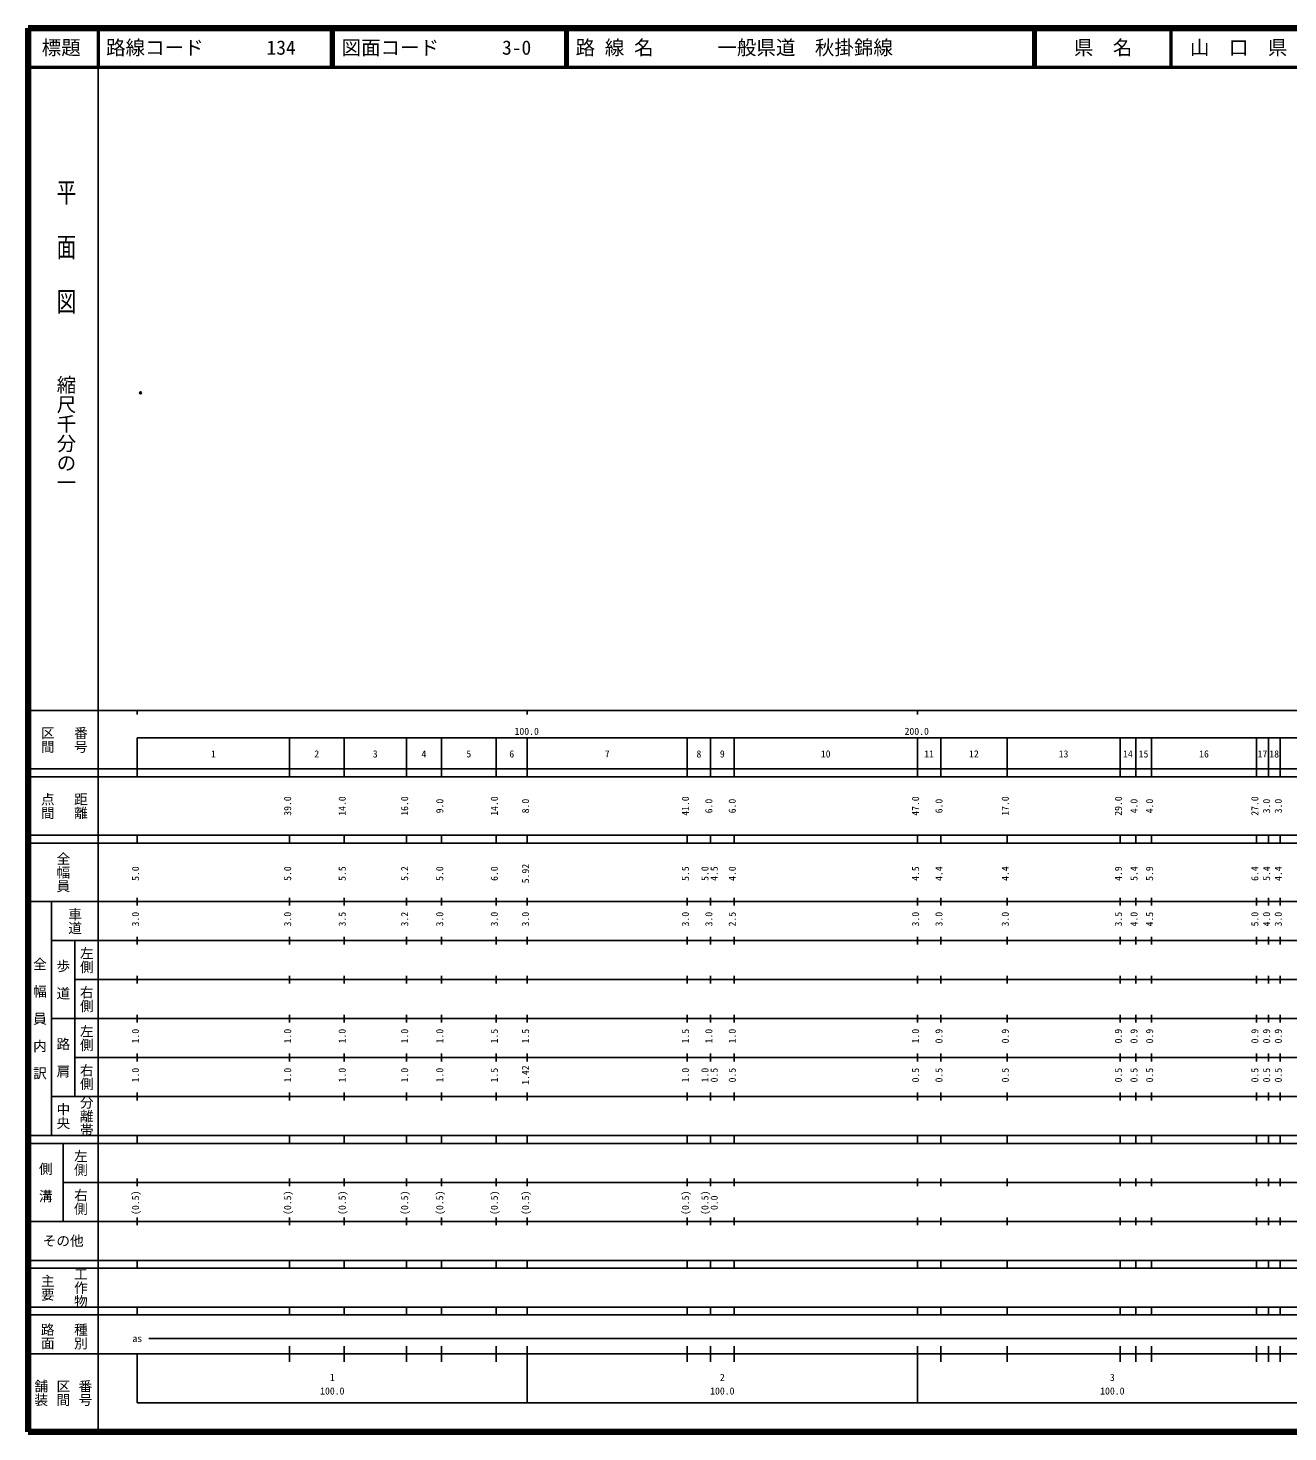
# Model space of a CAD drawing. Units: millimetres on the paper. Extents: x 40 to 680, y 20 to 380.
# Drawn here: x 40 to 363, y 20 to 380 of the extents above; entities that cross this region are included whole.
import ezdxf
from ezdxf.enums import TextEntityAlignment as Align

# ---------------------------------------------------------------- set-up
doc = ezdxf.new("R2010")
doc.units = ezdxf.units.MM
doc.header["$PDMODE"] = 32
doc.header["$PDSIZE"] = 0.5
doc.layers.add('M-OTRS', color=6, linetype='Continuous')
doc.layers.add('M-TTL-TXT', color=7, linetype='Continuous')
for name, color, linetype, lineweight in [('M-TTL', 2, 'Continuous', 140), ('M-TTL-BAND', 7, 'Continuous', 25), ('M-TTL-LINE', 7, 'Continuous', 50)]:
    doc.layers.add(name, color=color, linetype=linetype, lineweight=lineweight)
doc.styles.add('@ＭＳ ゴシック', font='')
doc.styles.add('ＭＳ ゴシック', font='')
doc.styles.get('@ＭＳ ゴシック').set_extended_font_data('@MS Gothic')
doc.styles.get('ＭＳ ゴシック').set_extended_font_data('MS Gothic')

msp = doc.modelspace()

# ---------------------------------------------------------------- linework, layer by layer
at = {"layer": 'M-OTRS'}
msp.add_point((68.846, 286.44), dxfattribs=at)
at = {"layer": 'M-TTL'}
for p, q in [((40, 380), (40, 20)), ((680, 380), (40, 380)), ((40, 20), (680, 20))]:
    msp.add_line(p, q, dxfattribs=at)
at = {"layer": 'M-TTL-BAND'}
for p, q in [((58, 370), (58, 20)), ((40, 205), (579, 205)), ((68, 205), (68, 204)), ((168, 205), (168, 204)), ((268, 205), (268, 204)), ((68, 198), (579, 198)), ((68, 198), (68, 188)), ((107, 188), (107, 198)), ((121, 188), (121, 198)), ((137, 188), (137, 198)), ((146, 188), (146, 198)), ((160, 188), (160, 198)), ((168, 188), (168, 198)), ((209, 188), (209, 198)), ((215, 188), (215, 198)), ((221, 188), (221, 198)), ((268, 188), (268, 198)), ((274, 188), (274, 198)), ((291, 188), (291, 198)), ((320, 188), (320, 198)), ((324, 188), (324, 198)), ((328, 188), (328, 198)), ((355, 188), (355, 198)), ((358, 188), (358, 198)), ((361, 188), (361, 198)), ((40, 190), (579, 190)), ((40, 188), (579, 188)), ((40, 173), (579, 173)), ((68, 171), (68, 173)), ((107, 171), (107, 173)), ((121, 171), (121, 173)), ((137, 171), (137, 173)), ((146, 171), (146, 173)), ((160, 171), (160, 173)), ((168, 171), (168, 173)), ((209, 171), (209, 173)), ((215, 171), (215, 173)), ((221, 171), (221, 173)), ((268, 171), (268, 173)), ((274, 171), (274, 173)), ((291, 171), (291, 173)), ((320, 171), (320, 173)), ((324, 171), (324, 173)), ((328, 171), (328, 173)), ((355, 171), (355, 173)), ((358, 171), (358, 173)), ((361, 171), (361, 173)), ((40, 171), (579, 171)), ((40, 156), (579, 156)), ((46, 96), (46, 156)), ((68, 155), (68, 157)), ((107, 155), (107, 157)), ((121, 155), (121, 157)), ((137, 155), (137, 157)), ((146, 155), (146, 157)), ((160, 155), (160, 157)), ((168, 155), (168, 157)), ((209, 155), (209, 157)), ((215, 155), (215, 157)), ((221, 155), (221, 157)), ((268, 155), (268, 157)), ((274, 155), (274, 157)), ((291, 155), (291, 157)), ((320, 155), (320, 157)), ((324, 155), (324, 157)), ((328, 155), (328, 157)), ((355, 155), (355, 157)), ((358, 155), (358, 157)), ((361, 155), (361, 157)), ((46, 146), (579, 146)), ((52, 146), (52, 106)), ((68, 145), (68, 147)), ((107, 145), (107, 147)), ((121, 145), (121, 147)), ((137, 145), (137, 147)), ((146, 145), (146, 147)), ((160, 145), (160, 147)), ((168, 145), (168, 147)), ((209, 145), (209, 147)), ((215, 145), (215, 147)), ((221, 145), (221, 147)), ((268, 145), (268, 147)), ((274, 145), (274, 147)), ((291, 145), (291, 147)), ((320, 145), (320, 147)), ((324, 145), (324, 147)), ((328, 145), (328, 147)), ((355, 145), (355, 147)), ((358, 145), (358, 147)), ((361, 145), (361, 147)), ((68, 135), (68, 137)), ((107, 135), (107, 137)), ((121, 135), (121, 137)), ((137, 135), (137, 137)), ((146, 135), (146, 137)), ((160, 135), (160, 137)), ((168, 135), (168, 137)), ((209, 135), (209, 137)), ((215, 135), (215, 137)), ((221, 135), (221, 137)), ((268, 135), (268, 137)), ((274, 135), (274, 137)), ((291, 135), (291, 137)), ((320, 135), (320, 137)), ((324, 135), (324, 137)), ((328, 135), (328, 137)), ((355, 135), (355, 137)), ((358, 135), (358, 137)), ((361, 135), (361, 137)), ((52, 136), (579, 136)), ((46, 126), (579, 126)), ((68, 125), (68, 127)), ((107, 125), (107, 127)), ((121, 125), (121, 127)), ((137, 125), (137, 127)), ((146, 125), (146, 127)), ((160, 125), (160, 127)), ((168, 125), (168, 127)), ((209, 125), (209, 127)), ((215, 125), (215, 127)), ((221, 125), (221, 127)), ((268, 125), (268, 127)), ((274, 125), (274, 127)), ((291, 125), (291, 127)), ((320, 125), (320, 127)), ((324, 125), (324, 127)), ((328, 125), (328, 127)), ((355, 125), (355, 127)), ((358, 125), (358, 127)), ((361, 125), (361, 127)), ((52, 116), (579, 116)), ((68, 115), (68, 117)), ((107, 115), (107, 117)), ((121, 115), (121, 117)), ((137, 115), (137, 117)), ((146, 115), (146, 117)), ((160, 115), (160, 117)), ((168, 115), (168, 117)), ((209, 115), (209, 117)), ((215, 115), (215, 117)), ((221, 115), (221, 117)), ((268, 115), (268, 117)), ((274, 115), (274, 117)), ((291, 115), (291, 117)), ((320, 115), (320, 117)), ((324, 115), (324, 117)), ((328, 115), (328, 117)), ((355, 115), (355, 117)), ((358, 115), (358, 117)), ((361, 115), (361, 117)), ((46, 106), (579, 106)), ((68, 105), (68, 107)), ((107, 105), (107, 107)), ((121, 105), (121, 107)), ((137, 105), (137, 107)), ((146, 105), (146, 107)), ((160, 105), (160, 107)), ((168, 105), (168, 107)), ((209, 105), (209, 107)), ((215, 105), (215, 107)), ((221, 105), (221, 107)), ((268, 105), (268, 107)), ((274, 105), (274, 107)), ((291, 105), (291, 107)), ((320, 105), (320, 107)), ((324, 105), (324, 107)), ((328, 105), (328, 107)), ((355, 105), (355, 107)), ((358, 105), (358, 107)), ((361, 105), (361, 107)), ((40, 96), (579, 96)), ((40, 94), (579, 94)), ((49, 94), (49, 74)), ((68, 94), (68, 96)), ((107, 94), (107, 96)), ((121, 94), (121, 96)), ((137, 94), (137, 96)), ((146, 94), (146, 96)), ((160, 94), (160, 96)), ((168, 94), (168, 96)), ((209, 94), (209, 96)), ((215, 94), (215, 96)), ((221, 94), (221, 96)), ((268, 94), (268, 96)), ((274, 94), (274, 96)), ((291, 94), (291, 96)), ((320, 94), (320, 96)), ((324, 94), (324, 96)), ((328, 94), (328, 96)), ((355, 94), (355, 96)), ((358, 94), (358, 96)), ((361, 94), (361, 96)), ((49, 84), (579, 84)), ((68, 83), (68, 85)), ((107, 83), (107, 85)), ((121, 83), (121, 85)), ((137, 83), (137, 85)), ((146, 83), (146, 85)), ((160, 83), (160, 85)), ((168, 83), (168, 85)), ((209, 83), (209, 85)), ((215, 83), (215, 85)), ((221, 83), (221, 85)), ((268, 83), (268, 85)), ((274, 83), (274, 85)), ((291, 83), (291, 85)), ((320, 83), (320, 85)), ((324, 83), (324, 85)), ((328, 83), (328, 85)), ((355, 83), (355, 85)), ((358, 83), (358, 85)), ((361, 83), (361, 85)), ((40, 74), (579, 74)), ((68, 73), (68, 75)), ((107, 73), (107, 75)), ((121, 73), (121, 75)), ((137, 73), (137, 75)), ((146, 73), (146, 75)), ((160, 73), (160, 75)), ((168, 73), (168, 75)), ((209, 73), (209, 75)), ((215, 73), (215, 75)), ((221, 73), (221, 75)), ((268, 73), (268, 75)), ((274, 73), (274, 75)), ((291, 73), (291, 75)), ((320, 73), (320, 75)), ((324, 73), (324, 75)), ((328, 73), (328, 75)), ((355, 73), (355, 75)), ((358, 73), (358, 75)), ((361, 73), (361, 75)), ((40, 64), (579, 64)), ((40, 62), (579, 62)), ((68, 62), (68, 64)), ((107, 62), (107, 64)), ((121, 62), (121, 64)), ((137, 62), (137, 64)), ((146, 62), (146, 64)), ((160, 62), (160, 64)), ((168, 62), (168, 64)), ((209, 62), (209, 64)), ((215, 62), (215, 64)), ((221, 62), (221, 64)), ((268, 62), (268, 64)), ((274, 62), (274, 64)), ((291, 62), (291, 64)), ((320, 62), (320, 64)), ((324, 62), (324, 64)), ((328, 62), (328, 64)), ((355, 62), (355, 64)), ((358, 62), (358, 64)), ((361, 62), (361, 64)), ((40, 52), (579, 52)), ((68, 50), (68, 52)), ((107, 50), (107, 52)), ((121, 50), (121, 52)), ((137, 50), (137, 52)), ((146, 50), (146, 52)), ((160, 50), (160, 52)), ((168, 50), (168, 52)), ((209, 50), (209, 52)), ((215, 50), (215, 52)), ((221, 50), (221, 52)), ((268, 50), (268, 52)), ((274, 50), (274, 52)), ((291, 50), (291, 52)), ((320, 50), (320, 52)), ((324, 50), (324, 52)), ((328, 50), (328, 52)), ((355, 50), (355, 52)), ((358, 50), (358, 52)), ((361, 50), (361, 52)), ((40, 50), (579, 50)), ((71, 44), (565, 44)), ((40, 40), (579, 40)), ((68, 40), (68, 27.5)), ((107, 38), (107, 42)), ((121, 38), (121, 42)), ((137, 38), (137, 42)), ((146, 38), (146, 42)), ((160, 38), (160, 42)), ((168, 27.5), (168, 42)), ((209, 38), (209, 42)), ((215, 38), (215, 42)), ((221, 38), (221, 42)), ((268, 27.5), (268, 42)), ((274, 38), (274, 42)), ((291, 38), (291, 42)), ((320, 38), (320, 42)), ((324, 38), (324, 42)), ((328, 38), (328, 42)), ((355, 38), (355, 42)), ((358, 38), (358, 42)), ((361, 38), (361, 42)), ((68, 27.5), (579, 27.5))]:
    msp.add_line(p, q, dxfattribs=at)
at = {"layer": 'M-TTL-LINE'}
for p, q in [((58, 380), (58, 370)), ((117.75, 380), (117.75, 370)), ((118.25, 380), (118.25, 370)), ((177.75, 380), (177.75, 370)), ((178.25, 380), (178.25, 370)), ((297.75, 380), (297.75, 370)), ((298.25, 380), (298.25, 370)), ((333, 380), (333, 370)), ((40, 370), (680, 370))]:
    msp.add_line(p, q, dxfattribs=at)

# ---------------------------------------------------------------- texts
at = {"layer": 'M-TTL-BAND', "style": '@ＭＳ ゴシック', "width": 1.4}
msp.add_text('平  面  図', height=3.666, rotation=270, dxfattribs=at).set_placement((49.777, 306.475), align=Align.MIDDLE_RIGHT)
at = {"layer": 'M-TTL-BAND', "style": '@ＭＳ ゴシック'}
msp.add_text('縮尺千分の一', height=3.666, rotation=270, dxfattribs=at).set_placement((49.777, 261.03), align=Align.MIDDLE_RIGHT)
for s, p in [('区間', (45, 197.5)), ('番号', (53.5, 197.5)), ('点間', (45, 180.5)), ('距離', (53.5, 180.5)), ('全幅員', (49, 163.5)), ('車道', (52, 151)), ('左側', (55, 141)), ('全\u3000幅\u3000員\u3000内\u3000訳', (43, 126)), ('歩\u3000道', (49, 136)), ('右側', (55, 131)), ('左側', (55, 121)), ('路\u3000肩', (49, 116)), ('右側', (55, 111)), ('分離帯', (55, 101)), ('中央', (49, 101)), ('左側', (53.5, 89)), ('側\u3000溝', (44.5, 84)), ('右側', (53.5, 79)), ('工作物', (53.5, 57)), ('主要', (45, 57)), ('路面', (45, 44.5)), ('種別', (53.5, 44.5)), ('舗装', (43.333, 30)), ('区間', (49, 30)), ('番号', (54.667, 30))]:
    msp.add_text(s, height=2.566, rotation=270, dxfattribs=at).set_placement(p, align=Align.MIDDLE_CENTER)
at = {"layer": 'M-TTL-BAND', "style": 'ＭＳ ゴシック'}
for s, p in [('100.0', (167.844, 198.195)), ('200.0', (267.844, 198.195)), ('1', (87.5, 192.405)), ('2', (114, 192.405)), ('3', (129, 192.405)), ('4', (141.5, 192.405)), ('5', (153, 192.405)), ('6', (164, 192.405)), ('7', (188.5, 192.405)), ('8', (212, 192.405)), ('9', (218, 192.405)), ('10', (244.5, 192.405)), ('11', (271, 192.405)), ('12', (282.5, 192.405)), ('13', (305.5, 192.405)), ('14', (322, 192.405)), ('15', (326, 192.405)), ('16', (341.5, 192.405)), ('17', (356.5, 192.405)), ('18', (359.5, 192.405)), ('as', (68, 42.5)), ('1', (118, 32.523)), ('2', (218, 32.523)), ('3', (318, 32.523)), ('100.0', (118, 29.033)), ('100.0', (218, 29.033)), ('100.0', (318, 29.033))]:
    msp.add_text(s, height=1.833, dxfattribs=at).set_placement(p, align=Align.BOTTOM_CENTER)
for s, p in [('39.0', (108, 180.5)), ('14.0', (122, 180.5)), ('16.0', (138, 180.5)), ('9.0', (147, 180.5)), ('14.0', (161, 180.5)), ('8.0', (169, 180.5)), ('41.0', (210, 180.5)), ('6.0', (216, 180.5)), ('6.0', (222, 180.5)), ('47.0', (269, 180.5)), ('6.0', (275, 180.5)), ('17.0', (292, 180.5)), ('29.0', (321, 180.5)), ('4.0', (325, 180.5)), ('4.0', (329, 180.5)), ('27.0', (356, 180.5)), ('3.0', (359, 180.5)), ('3.0', (362, 180.5)), ('5.0', (69, 163.174)), ('5.0', (108, 163.174)), ('5.5', (122, 163.174)), ('5.2', (138, 163.174)), ('5.0', (147, 163.174)), ('6.0', (161, 163.174)), ('5.92', (169, 163.174)), ('5.5', (210, 163.174)), ('5.0', (215, 163.174)), ('4.5', (217.37, 163.174)), ('4.0', (222, 163.174)), ('4.5', (269, 163.174)), ('4.4', (275, 163.174)), ('4.4', (292, 163.174)), ('4.9', (321, 163.174)), ('5.4', (325, 163.174)), ('5.9', (329, 163.174)), ('6.4', (356, 163.174)), ('5.4', (359, 163.174)), ('4.4', (362, 163.174)), ('3.0', (69, 151.5)), ('3.0', (108, 151.5)), ('3.5', (122, 151.5)), ('3.2', (138, 151.5)), ('3.0', (147, 151.5)), ('3.0', (161, 151.5)), ('3.0', (169, 151.5)), ('3.0', (210, 151.5)), ('3.0', (216, 151.5)), ('2.5', (222, 151.5)), ('3.0', (269, 151.5)), ('3.0', (275, 151.5)), ('3.0', (292, 151.5)), ('3.5', (321, 151.5)), ('4.0', (325, 151.5)), ('4.5', (329, 151.5)), ('5.0', (356, 151.5)), ('4.0', (359, 151.5)), ('3.0', (362, 151.5)), ('1.0', (69, 121.5)), ('1.0', (108, 121.5)), ('1.0', (122, 121.5)), ('1.0', (138, 121.5)), ('1.0', (147, 121.5)), ('1.5', (161, 121.5)), ('1.5', (169, 121.5)), ('1.5', (210, 121.5)), ('1.0', (216, 121.5)), ('1.0', (222, 121.5)), ('1.0', (269, 121.5)), ('0.9', (275, 121.5)), ('0.9', (292, 121.5)), ('0.9', (321, 121.5)), ('0.9', (325, 121.5)), ('0.9', (329, 121.5)), ('0.9', (356, 121.5)), ('0.9', (359, 121.5)), ('0.9', (362, 121.5)), ('1.0', (69, 111.5)), ('1.0', (108, 111.5)), ('1.0', (122, 111.5)), ('1.0', (138, 111.5)), ('1.0', (147, 111.5)), ('1.5', (161, 111.5)), ('1.42', (169, 111.5)), ('1.0', (210, 111.5)), ('1.0', (215, 111.5)), ('0.5', (217.37, 111.5)), ('0.5', (222, 111.5)), ('0.5', (269, 111.5)), ('0.5', (275, 111.5)), ('0.5', (292, 111.5)), ('0.5', (321, 111.5)), ('0.5', (325, 111.5)), ('0.5', (329, 111.5)), ('0.5', (356, 111.5)), ('0.5', (359, 111.5)), ('0.5', (362, 111.5)), ('(0.5)', (69, 78.764)), ('(0.5)', (108, 78.764)), ('(0.5)', (122, 78.764)), ('(0.5)', (138, 78.764)), ('(0.5)', (147, 78.764)), ('(0.5)', (161, 78.764)), ('(0.5)', (169, 78.764)), ('(0.5)', (210, 78.764)), ('(0.5)', (215, 78.764)), ('0.0', (217.37, 78.764))]:
    msp.add_text(s, height=1.833, rotation=90, dxfattribs=at).set_placement(p, align=Align.BOTTOM_CENTER)
msp.add_text('その他', height=2.566, dxfattribs=at).set_placement((49, 69), align=Align.MIDDLE_CENTER)
at = {"layer": 'M-TTL-TXT', "style": 'ＭＳ ゴシック'}
for s, p in [('標題', (48.5, 375)), ('県\u3000名', (315.625, 375)), ('山\u3000口\u3000県', (350.375, 375))]:
    msp.add_text(s, height=3.666, dxfattribs=at).set_placement(p, align=Align.MIDDLE_CENTER)
for s, p in [('路線コード', (60, 375)), ('134', (101.142, 375)), ('図面コード', (120.38, 375)), ('3-0', (161.521, 375)), ('路 線 名', (180.38, 375)), ('一般県道\u3000秋掛錦線', (216.734, 375))]:
    msp.add_text(s, height=3.666, dxfattribs=at).set_placement(p, align=Align.MIDDLE_LEFT)

doc.saveas('drawing.dxf')
